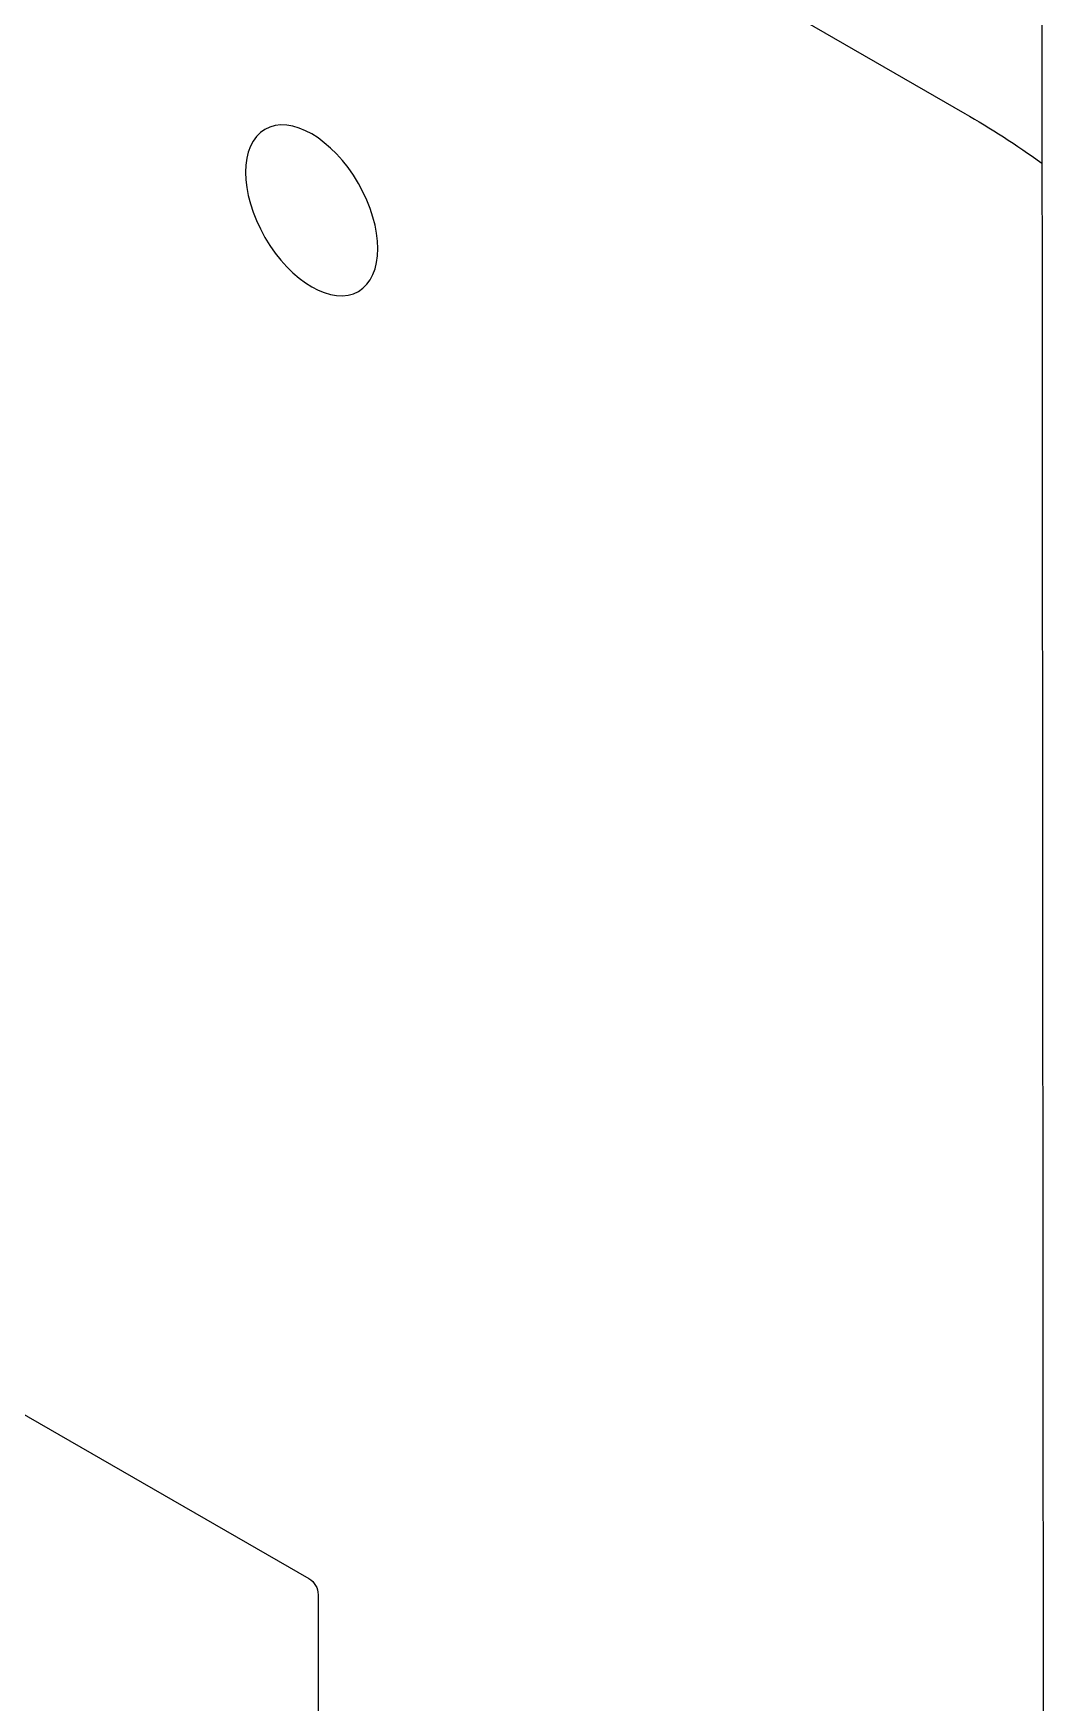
# Model space of a CAD drawing. Header units: millimetres. Extents: x 129 to 6329, y 33 to 3553.
# Drawn here: x 5195.9 to 5250, y 3061.6 to 3150.8 of the extents above; entities that cross this region are included whole.
import ezdxf

# ---------------------------------------------------------------- set-up
doc = ezdxf.new("R2010")
doc.units = ezdxf.units.MM
doc.layers.add('vistasIsometricas', color=255, linetype='Continuous')

msp = doc.modelspace()

# ---------------------------------------------------------------- linework, layer by layer
at = {"layer": 'vistasIsometricas', "extrusion": (1e-16, 0.816497, 0.57735)}
for p, q in [((5249.773, 3261.746), (5249.951, 3016.373)), ((5179.031, 3185.006), (5245.737, 3146.558)), ((5179.132, 3086.408), (5210.658, 3068.238)), ((5211.158, 3067.372), (5211.193, 3019.995))]:
    msp.add_line(p, q, dxfattribs=at)
at = {"layer": 'vistasIsometricas', "extrusion": (0, -1e-16, -1)}
msp.add_arc((-5210.158, 3067.371), 1, 119.95832, 179.95836, dxfattribs=at)
at = {"layer": 'vistasIsometricas', "extrusion": (-1.96603e-16, -2.05885e-16, -1)}
msp.add_ellipse((5210.812, 3141.377), major_axis=(-2.5, 4.33), ratio=0.57735, dxfattribs=at)
at = {"layer": 'vistasIsometricas', "extrusion": (-1.03e-16, 5.19615e-18, -1)}
msp.add_ellipse((5245.766, 3105.716), major_axis=(-25, 43.301), ratio=0.57735, start_param=0.784559, end_param=0.90139, dxfattribs=at)

doc.saveas('drawing.dxf')
